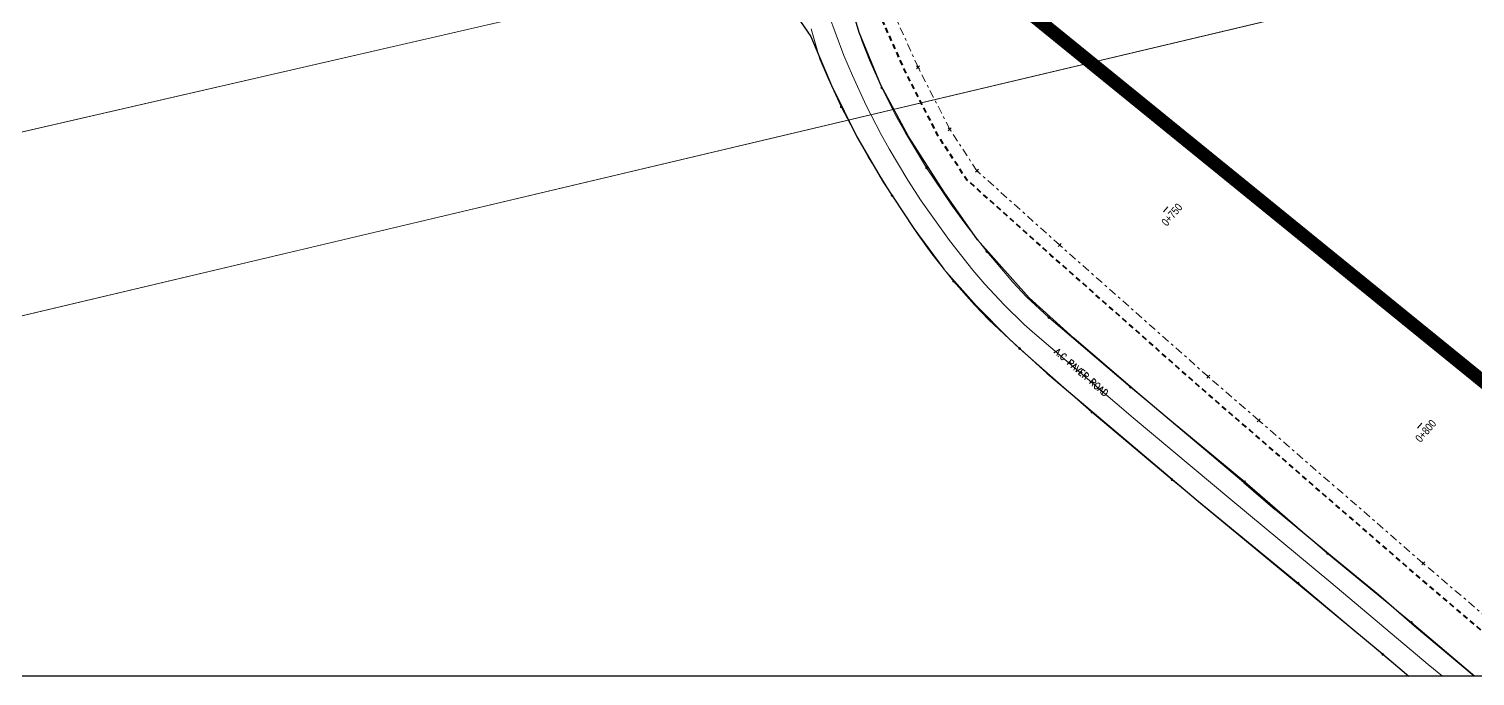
# Model space of a CAD drawing. Header units: metres. Extents: x -703672 to 3951284, y -4124475 to 4104628.
# Drawn here: x 327825.5 to 328042.4, y 4102748.4 to 4102845.4 of the extents above; entities that cross this region are included whole.
import ezdxf
from ezdxf.enums import TextEntityAlignment as Align

# ---------------------------------------------------------------- set-up
doc = ezdxf.new("R2010")
doc.units = ezdxf.units.M
doc.header["$MEASUREMENT"] = 0
for name, pattern in [('DGN Style 2', [1.328383, 0.79703, -0.531353]), ('DGN Style 4', [0.014126, 0.007063, -0.003532, 0, -0.003532]), ('DGN Style 7', [2.656765, 1.195544, -0.531353, 0.398515, -0.531353])]:
    doc.linetypes.add(name, pattern=pattern)
for name, color, linetype, lineweight in [('C-ALGN-STAT1', 8, 'Continuous', 0), ('C-ANNO-TEXT', 7, 'Continuous', 25), ('C-DTCH-TOP~', 7, 'Continuous', 0), ('C-PROP-BASE', 2, 'CONLMT', 0), ('C-PROP-CONS(Alpha)', 7, 'DGN Style 2', 40), ('V-ANNO-PATT', 9, 'Continuous', 0), ('V-PVMT-ASPH', 9, 'Continuous', 0), ('V-TOPO-BKLN', 7, 'DGN Style 4', 0)]:
    doc.layers.add(name, color=color, linetype=linetype, lineweight=lineweight)
doc.layers.add('ra', color=7, linetype='Continuous')
doc.styles.add('Style-ENGINEERING', font='ENGINEERING.shx')
doc.styles.add('Style-STANDARD', font='STANDARD.shx')
doc.linetypes.add('CONLMT', pattern='A,0.10417,-0.009026,[2,dgnlstyle-tsaec.shx,S=4.1336e-05,R=0,X=0,Y=0],-0.009026', length=0.122222)

# ---------------------------------------------------------------- blocks, each defined once
blk = doc.blocks.new('FIXPNT_922')
at = {"layer": 'V-PVMT-ASPH', "linetype": 'ByBlock'}
h = blk.add_hatch(color=256, dxfattribs=at)
edge = h.paths.add_edge_path()
edge.add_arc((0, 0), 0.0329, 0, 360)
blk.add_circle((0, 0), 1.3, dxfattribs=at)
blk = doc.blocks.new('NULL_1756')
at = {"layer": 'V-PVMT-ASPH', "linetype": 'ByBlock', "xscale": 0.1, "yscale": 0.1, "zscale": 0.5, "rotation": 309.9653654264839}
blk.add_blockref('FIXPNT_922', (0, 0), dxfattribs=at)
blk = doc.blocks.new('FIXPNT_925')
at = {"layer": 'V-PVMT-ASPH', "linetype": 'ByBlock'}
h = blk.add_hatch(color=256, dxfattribs=at)
edge = h.paths.add_edge_path()
edge.add_arc((0, 0), 0.0329, 0, 360)
blk.add_circle((0, 0), 1.3, dxfattribs=at)
blk = doc.blocks.new('NULL_1759')
at = {"layer": 'V-PVMT-ASPH', "linetype": 'ByBlock', "xscale": 0.1, "yscale": 0.1, "zscale": 0.5, "rotation": 319.696795771693}
blk.add_blockref('FIXPNT_925', (0, 0), dxfattribs=at)
blk = doc.blocks.new('FIXPNT_928')
at = {"layer": 'V-PVMT-ASPH', "linetype": 'ByBlock'}
h = blk.add_hatch(color=256, dxfattribs=at)
edge = h.paths.add_edge_path()
edge.add_arc((0, 0), 0.0329, 0, 360)
blk.add_circle((0, 0), 1.3, dxfattribs=at)
blk = doc.blocks.new('NULL_1762')
at = {"layer": 'V-PVMT-ASPH', "linetype": 'ByBlock', "xscale": 0.1, "yscale": 0.1, "zscale": 0.5, "rotation": 308.7649447793989}
blk.add_blockref('FIXPNT_928', (0, 0), dxfattribs=at)
blk = doc.blocks.new('FIXPNT_929')
at = {"layer": 'V-PVMT-ASPH', "linetype": 'ByBlock'}
h = blk.add_hatch(color=256, dxfattribs=at)
edge = h.paths.add_edge_path()
edge.add_arc((0, 0), 0.0329, 0, 360)
blk.add_circle((0, 0), 1.3, dxfattribs=at)
blk = doc.blocks.new('NULL_1763')
at = {"layer": 'V-PVMT-ASPH', "linetype": 'ByBlock', "xscale": 0.1, "yscale": 0.1, "zscale": 0.5, "rotation": 320.6787844863352}
blk.add_blockref('FIXPNT_929', (0, 0), dxfattribs=at)
blk = doc.blocks.new('FIXPNT_935')
at = {"layer": 'V-PVMT-ASPH', "linetype": 'ByBlock'}
h = blk.add_hatch(color=256, dxfattribs=at)
edge = h.paths.add_edge_path()
edge.add_arc((0, 0), 0.0329, 0, 360)
blk.add_circle((0, 0), 1.3, dxfattribs=at)
blk = doc.blocks.new('NULL_1769')
at = {"layer": 'V-PVMT-ASPH', "linetype": 'ByBlock', "xscale": 0.1, "yscale": 0.1, "zscale": 0.5, "rotation": 296.2404652497973}
blk.add_blockref('FIXPNT_935', (0, 0), dxfattribs=at)
blk = doc.blocks.new('FIXPNT_937')
at = {"layer": 'V-PVMT-ASPH', "linetype": 'ByBlock'}
h = blk.add_hatch(color=256, dxfattribs=at)
edge = h.paths.add_edge_path()
edge.add_arc((0, 0), 0.0329, 0, 360)
blk.add_circle((0, 0), 1.3, dxfattribs=at)
blk = doc.blocks.new('NULL_1771')
at = {"layer": 'V-PVMT-ASPH', "linetype": 'ByBlock', "xscale": 0.1, "yscale": 0.1, "zscale": 0.5, "rotation": 319.1728918585909}
blk.add_blockref('FIXPNT_937', (0, 0), dxfattribs=at)
blk = doc.blocks.new('FIXPNT_944')
at = {"layer": 'V-PVMT-ASPH', "linetype": 'ByBlock'}
h = blk.add_hatch(color=256, dxfattribs=at)
edge = h.paths.add_edge_path()
edge.add_arc((0, 0), 0.0329, 0, 360)
blk.add_circle((0, 0), 1.3, dxfattribs=at)
blk = doc.blocks.new('NULL_1778')
at = {"layer": 'V-PVMT-ASPH', "linetype": 'ByBlock', "xscale": 0.1, "yscale": 0.1, "zscale": 0.5, "rotation": 295.2761050435129}
blk.add_blockref('FIXPNT_944', (0, 0), dxfattribs=at)
blk = doc.blocks.new('FIXPNT_945')
at = {"layer": 'V-PVMT-ASPH', "linetype": 'ByBlock'}
h = blk.add_hatch(color=256, dxfattribs=at)
edge = h.paths.add_edge_path()
edge.add_arc((0, 0), 0.0329, 0, 360)
blk.add_circle((0, 0), 1.3, dxfattribs=at)
blk = doc.blocks.new('NULL_1779')
at = {"layer": 'V-PVMT-ASPH', "linetype": 'ByBlock', "xscale": 0.1, "yscale": 0.1, "zscale": 0.5, "rotation": 318.5998662437627}
blk.add_blockref('FIXPNT_945', (0, 0), dxfattribs=at)
blk = doc.blocks.new('FIXPNT_952')
at = {"layer": 'V-PVMT-ASPH', "linetype": 'ByBlock'}
h = blk.add_hatch(color=256, dxfattribs=at)
edge = h.paths.add_edge_path()
edge.add_arc((0, 0), 0.0329, 0, 360)
blk.add_circle((0, 0), 1.3, dxfattribs=at)
blk = doc.blocks.new('NULL_1786')
at = {"layer": 'V-PVMT-ASPH', "linetype": 'ByBlock', "xscale": 0.1, "yscale": 0.1, "zscale": 0.5, "rotation": 319.5350736545675}
blk.add_blockref('FIXPNT_952', (0, 0), dxfattribs=at)
blk = doc.blocks.new('FIXPNT_959')
at = {"layer": 'V-PVMT-ASPH', "linetype": 'ByBlock'}
h = blk.add_hatch(color=256, dxfattribs=at)
edge = h.paths.add_edge_path()
edge.add_arc((0, 0), 0.0329, 0, 360)
blk.add_circle((0, 0), 1.3, dxfattribs=at)
blk = doc.blocks.new('NULL_1793')
at = {"layer": 'V-PVMT-ASPH', "linetype": 'ByBlock', "xscale": 0.1, "yscale": 0.1, "zscale": 0.5, "rotation": 319.8561774080067}
blk.add_blockref('FIXPNT_959', (0, 0), dxfattribs=at)
blk = doc.blocks.new('FIXPNT_965')
at = {"layer": 'V-PVMT-ASPH', "linetype": 'ByBlock'}
h = blk.add_hatch(color=256, dxfattribs=at)
edge = h.paths.add_edge_path()
edge.add_arc((0, 0), 0.0329, 0, 360)
blk.add_circle((0, 0), 1.3, dxfattribs=at)
blk = doc.blocks.new('NULL_1799')
at = {"layer": 'V-PVMT-ASPH', "linetype": 'ByBlock', "xscale": 0.1, "yscale": 0.1, "zscale": 0.5, "rotation": 302.5581976030937}
blk.add_blockref('FIXPNT_965', (0, 0), dxfattribs=at)
blk = doc.blocks.new('FIXPNT_967')
at = {"layer": 'V-PVMT-ASPH', "linetype": 'ByBlock'}
h = blk.add_hatch(color=256, dxfattribs=at)
edge = h.paths.add_edge_path()
edge.add_arc((0, 0), 0.0329, 0, 360)
blk.add_circle((0, 0), 1.3, dxfattribs=at)
blk = doc.blocks.new('NULL_1801')
at = {"layer": 'V-PVMT-ASPH', "linetype": 'ByBlock', "xscale": 0.1, "yscale": 0.1, "zscale": 0.5, "rotation": 320.643156879647}
blk.add_blockref('FIXPNT_967', (0, 0), dxfattribs=at)
blk = doc.blocks.new('FIXPNT_971')
at = {"layer": 'V-PVMT-ASPH', "linetype": 'ByBlock'}
h = blk.add_hatch(color=256, dxfattribs=at)
edge = h.paths.add_edge_path()
edge.add_arc((0, 0), 0.0329, 0, 360)
blk.add_circle((0, 0), 1.3, dxfattribs=at)
blk = doc.blocks.new('NULL_1805')
at = {"layer": 'V-PVMT-ASPH', "linetype": 'ByBlock', "xscale": 0.1, "yscale": 0.1, "zscale": 0.5, "rotation": 302.6398389694922}
blk.add_blockref('FIXPNT_971', (0, 0), dxfattribs=at)
blk = doc.blocks.new('FIXPNT_973')
at = {"layer": 'V-PVMT-ASPH', "linetype": 'ByBlock'}
h = blk.add_hatch(color=256, dxfattribs=at)
edge = h.paths.add_edge_path()
edge.add_arc((0, 0), 0.0329, 0, 360)
blk.add_circle((0, 0), 1.3, dxfattribs=at)
blk = doc.blocks.new('NULL_1807')
at = {"layer": 'V-PVMT-ASPH', "linetype": 'ByBlock', "xscale": 0.1, "yscale": 0.1, "zscale": 0.5, "rotation": 319.9317235381714}
blk.add_blockref('FIXPNT_973', (0, 0), dxfattribs=at)
blk = doc.blocks.new('FIXPNT_983')
at = {"layer": 'V-PVMT-ASPH', "linetype": 'ByBlock'}
h = blk.add_hatch(color=256, dxfattribs=at)
edge = h.paths.add_edge_path()
edge.add_arc((0, 0), 0.0329, 0, 360)
blk.add_circle((0, 0), 1.3, dxfattribs=at)
blk = doc.blocks.new('NULL_1817')
at = {"layer": 'V-PVMT-ASPH', "linetype": 'ByBlock', "xscale": 0.1, "yscale": 0.1, "zscale": 0.5, "rotation": 320.398830875188}
blk.add_blockref('FIXPNT_983', (0, 0), dxfattribs=at)
blk = doc.blocks.new('FIXPNT_984')
at = {"layer": 'V-PVMT-ASPH', "linetype": 'ByBlock'}
h = blk.add_hatch(color=256, dxfattribs=at)
edge = h.paths.add_edge_path()
edge.add_arc((0, 0), 0.0329, 0, 360)
blk.add_circle((0, 0), 1.3, dxfattribs=at)
blk = doc.blocks.new('NULL_1818')
at = {"layer": 'V-PVMT-ASPH', "linetype": 'ByBlock', "xscale": 0.1, "yscale": 0.1, "zscale": 0.5, "rotation": 320.0140060164218}
blk.add_blockref('FIXPNT_984', (0, 0), dxfattribs=at)

msp = doc.modelspace()

# ---------------------------------------------------------------- linework, layer by layer
at = {"layer": 'C-ALGN-STAT1', "transparency": 33554661, "flags": 128}
for points in [[(327996.33, 4102818.70199), (327995.68166, 4102817.94064)], [(328034.39759, 4102786.28505), (328033.74925, 4102785.52369)]]:
    msp.add_lwpolyline(points, dxfattribs=at)
at = {"layer": 'C-ANNO-TEXT', "color": 0, "lineweight": -2, "ltscale": 0.6}
msp.add_lwpolyline([(328463.34504, 4103313.93421), (328463.34504, 4102748.3794), (326761.1304, 4102748.3794), (326761.1304, 4104627.86256), (328463.34504, 4104627.86256), (328463.34504, 4103413.09209)], dxfattribs=at)
at = {"layer": 'C-ANNO-TEXT', "color": 1, "lineweight": -2, "ltscale": 0.6, "const_width": 2}
msp.add_lwpolyline([(327554.83504, 4104380.16774), (327275.34801, 4104220.4062), (327093.38181, 4104047.58352), (327001.8951, 4103885.81083), (326940.43114, 4103781.08774), (326891.89481, 4103650.04859), (326879.91897, 4103599.01984), (326881.1757, 4103522.16082), (327011.02944, 4103497.58909), (327253.43851, 4103456.85771), (327544.71656, 4103334.97318), (327826.92034, 4103396.4176), (327953.61379, 4102865.62849), (328093.75697, 4102751.78602), (328281.8959, 4102788.88022)], dxfattribs=at)
at = {"layer": 'C-DTCH-TOP~'}
for p, q in [((327720.17147, 4102805.95146), (328069.05384, 4102886.23582)), ((328089.44953, 4102865.14723), (327761.25832, 4102787.43263))]:
    msp.add_line(p, q, dxfattribs=at)
at = {"layer": 'C-DTCH-TOP~', "flags": 128}
for points in [[(327517.83456, 4102748.3794), (327532.10126, 4102753.86568), (327563.34607, 4102764.28616), (327606.17035, 4102774.12404), (327654.20072, 4102784.53828), (327713.22795, 4102798.43157), (327720.17147, 4102805.95146), (328069.05384, 4102886.23582), (328167.86535, 4102909.52585), (328416.72729, 4102965.6837), (328463.34504, 4102976.66365)], [(328463.34504, 4102950.36737), (328428.57518, 4102942.78069), (328183.24847, 4102886.08184), (328174.29909, 4102883.91368), (328089.44953, 4102865.14723), (327761.25832, 4102787.43263), (327637.42141, 4102761.3939), (327586.49272, 4102748.3794)]]:
    msp.add_lwpolyline(points, dxfattribs=at)
at = {"layer": 'C-PROP-BASE', "linetype": 'ByBlock'}
for p, q in [((327958.63643, 4102839.85154), (327959.08544, 4102839.40252)), ((327958.86116, 4102839.62681), (327958.63665, 4102839.4023)), ((327959.08589, 4102839.85154), (327958.86116, 4102839.62681)), ((327963.38743, 4102830.57754), (327963.83644, 4102830.12852)), ((327963.61216, 4102830.35281), (327963.38765, 4102830.1283)), ((327963.83689, 4102830.57754), (327963.61216, 4102830.35281)), ((327967.45043, 4102824.35154), (327967.89944, 4102823.90252)), ((327979.86943, 4102813.21054), (327980.31844, 4102812.76152)), ((327980.09416, 4102812.98581), (327979.86965, 4102812.7613)), ((327980.31889, 4102813.21054), (327980.09416, 4102812.98581)), ((328002.15143, 4102793.48454), (328002.60044, 4102793.03552)), ((328002.37616, 4102793.25981), (328002.15165, 4102793.0353)), ((328002.60089, 4102793.48454), (328002.37616, 4102793.25981)), ((328009.72143, 4102786.93054), (328010.17044, 4102786.48152)), ((328010.17089, 4102786.93054), (328009.94616, 4102786.70581)), ((328009.94616, 4102786.70581), (328009.72165, 4102786.4813)), ((328034.39543, 4102765.50054), (328034.84444, 4102765.05152)), ((328034.62016, 4102765.27581), (328034.39565, 4102765.0513)), ((328034.84489, 4102765.50054), (328034.62016, 4102765.27581))]:
    msp.add_line(p, q, dxfattribs=at)
at = {"layer": 'C-PROP-BASE', "color": 251, "linetype": 'DGN Style 7'}
msp.add_lwpolyline([(327967.45065, 4102823.9023), (327967.67516, 4102824.12681), (327963.61216, 4102830.35281), (327958.86116, 4102839.62681), (327952.83116, 4102853.06081), (327946.86716, 4102882.87981), (327924.91316, 4102980.00481), (327924.15916, 4102984.46081), (327902.36816, 4103081.55281), (327900.27116, 4103091.05481), (327878.909, 4103183.85949), (327989.16637, 4103211.2745), (327959.11517, 4103311.44486), (327851.15371, 4103492.86476), (327788.78913, 4103579.95787)], dxfattribs=at)
at = {"layer": 'C-PROP-BASE', "linetype": 'DGN Style 7'}
msp.add_lwpolyline([(328054.4351, 4102748.3794), (328034.62016, 4102765.27581), (328009.94616, 4102786.70581), (328002.37616, 4102793.25981), (327980.09416, 4102812.98581), (327967.67516, 4102824.12681), (327967.89989, 4102824.35154)], dxfattribs=at)
at = {"layer": 'C-PROP-CONS(Alpha)', "color": 9, "transparency": 33554661, "flags": 128}
msp.add_lwpolyline([(328051.3527, 4102748.3794), (328033.31556, 4102763.75986), (328008.63588, 4102785.19479), (328001.05871, 4102791.75499), (327978.76352, 4102811.49267), (327966.14393, 4102822.81362), (327961.87995, 4102829.3476), (327957.05764, 4102838.76079), (327950.91422, 4102852.44749), (327944.91088, 4102882.46314), (327922.95032, 4102979.6172), (327922.19606, 4102984.0747), (327896.89525, 4103096.805), (327873.60268, 4103197.99608), (327970.27789, 4103222.03459), (327945.28538, 4103305.34308), (327930.28199, 4103330.565), (327883.5789, 4103409.04538), (327883.5789, 4103409.04538), (327870.96134, 4103413.47553), (327831.82933, 4103476.30631), (327799.67345, 4103521.61369), (327806.65927, 4103526.95559), (327784.92164, 4103571.61782), (327626.27389, 4103555.28945), (327612.57954, 4103537.31655), (327610.91227, 4103605.48286), (327464.38998, 4103600.40833), (327376.92876, 4103410.13782), (327521.47001, 4103346.72723), (327528.82817, 4103347.64721), (327568.32873, 4103211.27215), (327234.5935, 4103358.39736), (327245.94291, 4103450.1628), (327247.40576, 4103462.28214), (327240.14668, 4103465.30415), (327209.48467, 4103470.9128), (327163.57752, 4103479.173), (327097.17733, 4103490.79146), (327094.80376, 4103490.33633), (327087.56696, 4103491.46592), (327077.44954, 4103494.95888), (327074.03029, 4103496.13935), (327072.34455, 4103496.70369), (327040.42658, 4103507.29082), (327024.62548, 4103509.74664), (327005.05546, 4103511.62135), (326997.36636, 4103513.40122), (326987.18586, 4103509.17685), (326924.94019, 4103516.67967), (326868.18984, 4103514.4521, -0.487479827), (326842.7292, 4103544.50484), (326855.81283, 4103607.65349), (326872.35493, 4103674.82912), (326885.78497, 4103716.96384), (326897.18209, 4103756.39238), (326911.80797, 4103792.56287), (326942.77846, 4103859.49528), (326985.03095, 4103937.1701), (327038.37598, 4104017.3399), (327049.96996, 4104031.93014), (327093.27729, 4104085.21632), (327121.05615, 4104115.05712), (327147.49273, 4104141.10906), (327201.0579, 4104189.95016), (327247.82362, 4104227.24154), (327274.2756, 4104246.45842), (327310.90528, 4104272.18905), (327338.75075, 4104290.68244), (327394.38228, 4104323.71815), (327454.77974, 4104356.19358), (327554.82171, 4104397.58833), (327560.15739, 4104391.6968), (327629.89596, 4104414.0152), (327759.0313, 4104448.39846), (327757.27393, 4104455.16577), (328107.05403, 4104542.5101), (328119.33806, 4104542.5101), (328124.64834, 4104536.17317), (328129.42546, 4104518.54925), (328131.92199, 4104503.02964), (328135.0783, 4104500.21322), (328154.08532, 4104500.66779), (328149.89853, 4104547.78374), (328149.77457, 4104555.82471), (328168.09666, 4104560.11631), (328180.19716, 4104561.57123), (328186.87648, 4104562.38966), (328203.89371, 4104564.51726), (328194.56496, 4104557.62358), (328191.44373, 4104556.20244), (328187.36038, 4104545.71926), (328182.82531, 4104532.76347), (328181.33939, 4104525.83946), (328180.43857, 4104514.50898), (328180.34169, 4104501.51969), (328182.99525, 4104464.36991), (328121.04507, 4104464.11517), (328089.31175, 4104492.9396), (327768.69294, 4104411.19338), (327762.39427, 4104435.44831), (327630.61537, 4104402.08127), (327568.96124, 4104381.97578), (327586.78092, 4104362.29968), (327579.79504, 4104360.19002), (327526.99498, 4104339.56064), (327472.1786, 4104315.44936), (327377.06161, 4104262.3942), (327337.81504, 4104235.45313), (327331.84777, 4104234.20348), (327216.38207, 4104145.33798), (327178.59297, 4104112.04266), (327136.63714, 4104068.61994), (327133.16172, 4104062.07393), (327081.99277, 4104002.3049), (327197.91251, 4103949.97329), (327165.54847, 4103878.06014), (327236.18395, 4103839.51795), (327385.37396, 4103849.82986), (327376.94969, 4103947.71175), (327522.70873, 4103959.65921), (327570.12093, 4103966.10401), (327619.943, 4103970.18778), (327675.58027, 4103972.18966), (327840.24624, 4103985.68687), (327861.32621, 4103740.75776), (327930.64207, 4103742.35485), (327992.44273, 4103748.22786), (328033.50295, 4103744.72485), (328070.88489, 4103745.58616), (328069.983, 4103756.76948), (328241.83308, 4103770.44222), (328288.46429, 4103241.59854), (328052.97432, 4103223.49588), (328046.34096, 4103208.98868), (328077.96337, 4102853.33535), (328045.91402, 4102815.22495), (328124.41153, 4102748.3794)], format="xyb", dxfattribs=at)
at = {"layer": 'ra'}
for p, q in [((327950.03055, 4102844.83188, 7.95), (327948.58365, 4102849.78051, 8.07)), ((327939.6725, 4102848.73031, 8.24), (327942.79707, 4102844.26939, 8.23)), ((327942.79707, 4102844.26939, 8.23), (327945.87313, 4102836.89384, 8.18)), ((327953.28299, 4102836.9515, 7.88), (327950.03055, 4102844.83188, 7.95)), ((327945.87313, 4102836.89384, 8.18), (327949.67469, 4102829.20291, 8.08)), ((327957.3993, 4102829.24492, 7.86), (327953.28299, 4102836.9515, 7.88)), ((327949.67469, 4102829.20291, 8.08), (327953.6506, 4102822.37949, 8)), ((327962.77916, 4102820.93555, 7.71), (327957.3993, 4102829.24492, 7.86)), ((327953.6506, 4102822.37949, 8), (327958.24712, 4102815.48397, 7.9)), ((327967.77898, 4102813.76546, 7.62), (327962.77916, 4102820.93555, 7.71)), ((327958.24712, 4102815.48397, 7.9), (327962.71434, 4102809.38135, 7.82)), ((327975.52444, 4102805.08009, 7.65), (327967.77898, 4102813.76546, 7.62)), ((327962.71434, 4102809.38135, 7.82), (327967.56344, 4102803.93182, 7.77)), ((327982.23874, 4102799.00506, 7.68), (327975.52444, 4102805.08009, 7.65)), ((327967.56344, 4102803.93182, 7.77), (327972.50847, 4102798.95236, 7.74)), ((327972.50847, 4102798.95236, 7.74), (327978.16967, 4102793.78376, 7.72)), ((327991.76643, 4102790.8332, 7.68), (327982.23874, 4102799.00506, 7.68)), ((327978.16967, 4102793.78376, 7.72), (328001.23467, 4102774.29973, 7.66)), ((328007.73063, 4102777.40436, 7.74), (327991.76643, 4102790.8332, 7.68)), ((328007.73063, 4102777.40436, 7.74), (328012.41112, 4102773.34969, 7.7)), ((328001.23467, 4102774.29973, 7.66), (328017.61748, 4102760.75303, 7.76)), ((328020.98665, 4102766.22315, 7.71), (328012.41112, 4102773.34969, 7.7)), ((328027.90999, 4102760.57381, 7.72), (328020.98665, 4102766.22315, 7.71)), ((328017.61748, 4102760.75303, 7.76), (328028.13487, 4102751.98815, 7.7)), ((328033.30524, 4102755.83691, 7.7), (328027.90999, 4102760.57381, 7.72)), ((328042.24906, 4102748.3794, 7.71697), (328033.30524, 4102755.83691, 7.7)), ((328028.13487, 4102751.98815, 7.7), (328032.46147, 4102748.3794, 7.71765))]:
    msp.add_line(p, q, dxfattribs=at)
at = {"layer": 'V-PVMT-ASPH'}
for points in [[(327948.57272, 4102849.25996, 8.07867), (327950.48985, 4102843.50337, 7.98607), (327951.58397, 4102840.68813, 7.94363), (327953.40517, 4102836.54593, 7.88649), (327955.46808, 4102832.45857, 7.83712), (327956.95317, 4102829.78638, 7.80662), (327960.13514, 4102824.55958, 7.74321), (327963.97724, 4102818.85738, 7.6631), (327965.99683, 4102816.07748, 7.62856), (327969.15052, 4102812.00014, 7.59801), (327973.05507, 4102807.40239, 7.60415), (327975.13076, 4102805.21349, 7.6157), (327978.4506, 4102802.12508, 7.6296), (327990.70644, 4102791.67058, 7.65495), (328007.83575, 4102777.49939, 7.66351), (328020.26408, 4102766.76127, 7.69985), (328032.87688, 4102756.4169, 7.71433), (328042.35331, 4102748.3794, 7.68556)], [(327942.80894, 4102845.3811, 9.72464), (327944.14967, 4102840.83441, 8.15031), (327945.36458, 4102837.95626, 8.13106), (327947.3393, 4102833.71258, 8.09565), (327949.70647, 4102829.18245, 8.04787), (327951.39185, 4102826.21568, 8.01154), (327954.96361, 4102820.3891, 7.93103), (327958.86535, 4102814.53783, 7.84399), (327960.92314, 4102811.69306, 7.80372), (327964.18143, 4102807.56817, 7.7538), (327967.29889, 4102804.04804, 7.7244), (327969.48147, 4102801.79098, 7.71335), (327974.0822, 4102797.47629, 7.71157), (327984.93044, 4102787.91223, 7.73819), (327996.94558, 4102777.80591, 7.7055), (328015.87464, 4102762.30094, 7.68129), (328028.5405, 4102751.61873, 7.66169), (328032.4029, 4102748.3794, 7.66513)]]:
    msp.add_polyline3d(points, dxfattribs=at)
at = {"layer": 'V-TOPO-BKLN', "linetype": 'Continuous'}
msp.add_polyline3d([(327945.40487, 4102847.61647, 8.20678), (327947.72932, 4102841.4232, 8.12093), (327949.00775, 4102838.3912, 8.07964), (327951.07351, 4102833.9233, 8.01912), (327953.32003, 4102829.55075, 7.9596), (327954.51216, 4102827.39997, 7.92997), (327957.33049, 4102822.69536, 7.86466), (327959.32692, 4102819.62637, 7.82339), (327963.57344, 4102813.65724, 7.75276), (327967.05525, 4102809.23813, 7.71462), (327968.88104, 4102807.0998, 7.70184), (327971.74757, 4102804.0028, 7.69123), (327974.79067, 4102801.06124, 7.6917), (327976.38658, 4102799.6568, 7.69636), (327991.12919, 4102787.10965, 7.75261), (328005.78113, 4102774.86975, 7.75784), (328020.7548, 4102762.39001, 7.78007), (328035.37231, 4102750.13527, 7.77707), (328037.48166, 4102748.3794, 7.77141)], dxfattribs=at)

# ---------------------------------------------------------------- block references
at = {"layer": 'V-PVMT-ASPH'}
for name, p in [('NULL_1778', (327953.40517, 4102836.54593, 7.88649)), ('NULL_1769', (327947.3393, 4102833.71258, 8.09565)), ('NULL_1805', (327960.13514, 4102824.55958, 7.74321)), ('NULL_1799', (327954.96361, 4102820.3891, 7.93103)), ('NULL_1762', (327969.15052, 4102812.00014, 7.59801)), ('NULL_1756', (327964.18143, 4102807.56817, 7.7538)), ('NULL_1786', (327978.4506, 4102802.12508, 7.6296)), ('NULL_1779', (327974.0822, 4102797.47629, 7.71157)), ('NULL_1817', (327990.70644, 4102791.67058, 7.65495)), ('NULL_1807', (327984.93044, 4102787.91223, 7.73819)), ('NULL_1763', (327996.94558, 4102777.80591, 7.7055)), ('NULL_1771', (328007.83575, 4102777.49939, 7.66351)), ('NULL_1801', (328020.26408, 4102766.76127, 7.69985)), ('NULL_1793', (328015.87464, 4102762.30094, 7.68129)), ('NULL_1759', (328032.87688, 4102756.4169, 7.71433)), ('NULL_1818', (328028.5405, 4102751.61873, 7.66169))]:
    msp.add_blockref(name, p, dxfattribs=at)

# ---------------------------------------------------------------- texts
at = {"layer": 'C-ALGN-STAT1', "linetype": 'Continuous', "char_height": 1.2, "attachment_point": 2, "rotation": 49.5835232, "line_spacing_factor": 1.2, "style": 'Style-ENGINEERING'}
for s, insert in [('\\H1x;\\W0.833333;0+750', (327996.46264, 4102817.93231)), ('\\H1x;\\W0.833333;0+800', (328034.53023, 4102785.51537))]:
    msp.add_mtext(s, dxfattribs=dict(at, insert=insert))
at = {"layer": 'V-ANNO-PATT', "style": 'Style-STANDARD'}
msp.add_text('A.C PAVER ROAD', height=1, rotation=319.117556, dxfattribs=at).set_placement((327979.50978, 4102797.23821, 7.94892), align=Align.MIDDLE_LEFT)

doc.saveas('drawing.dxf')
